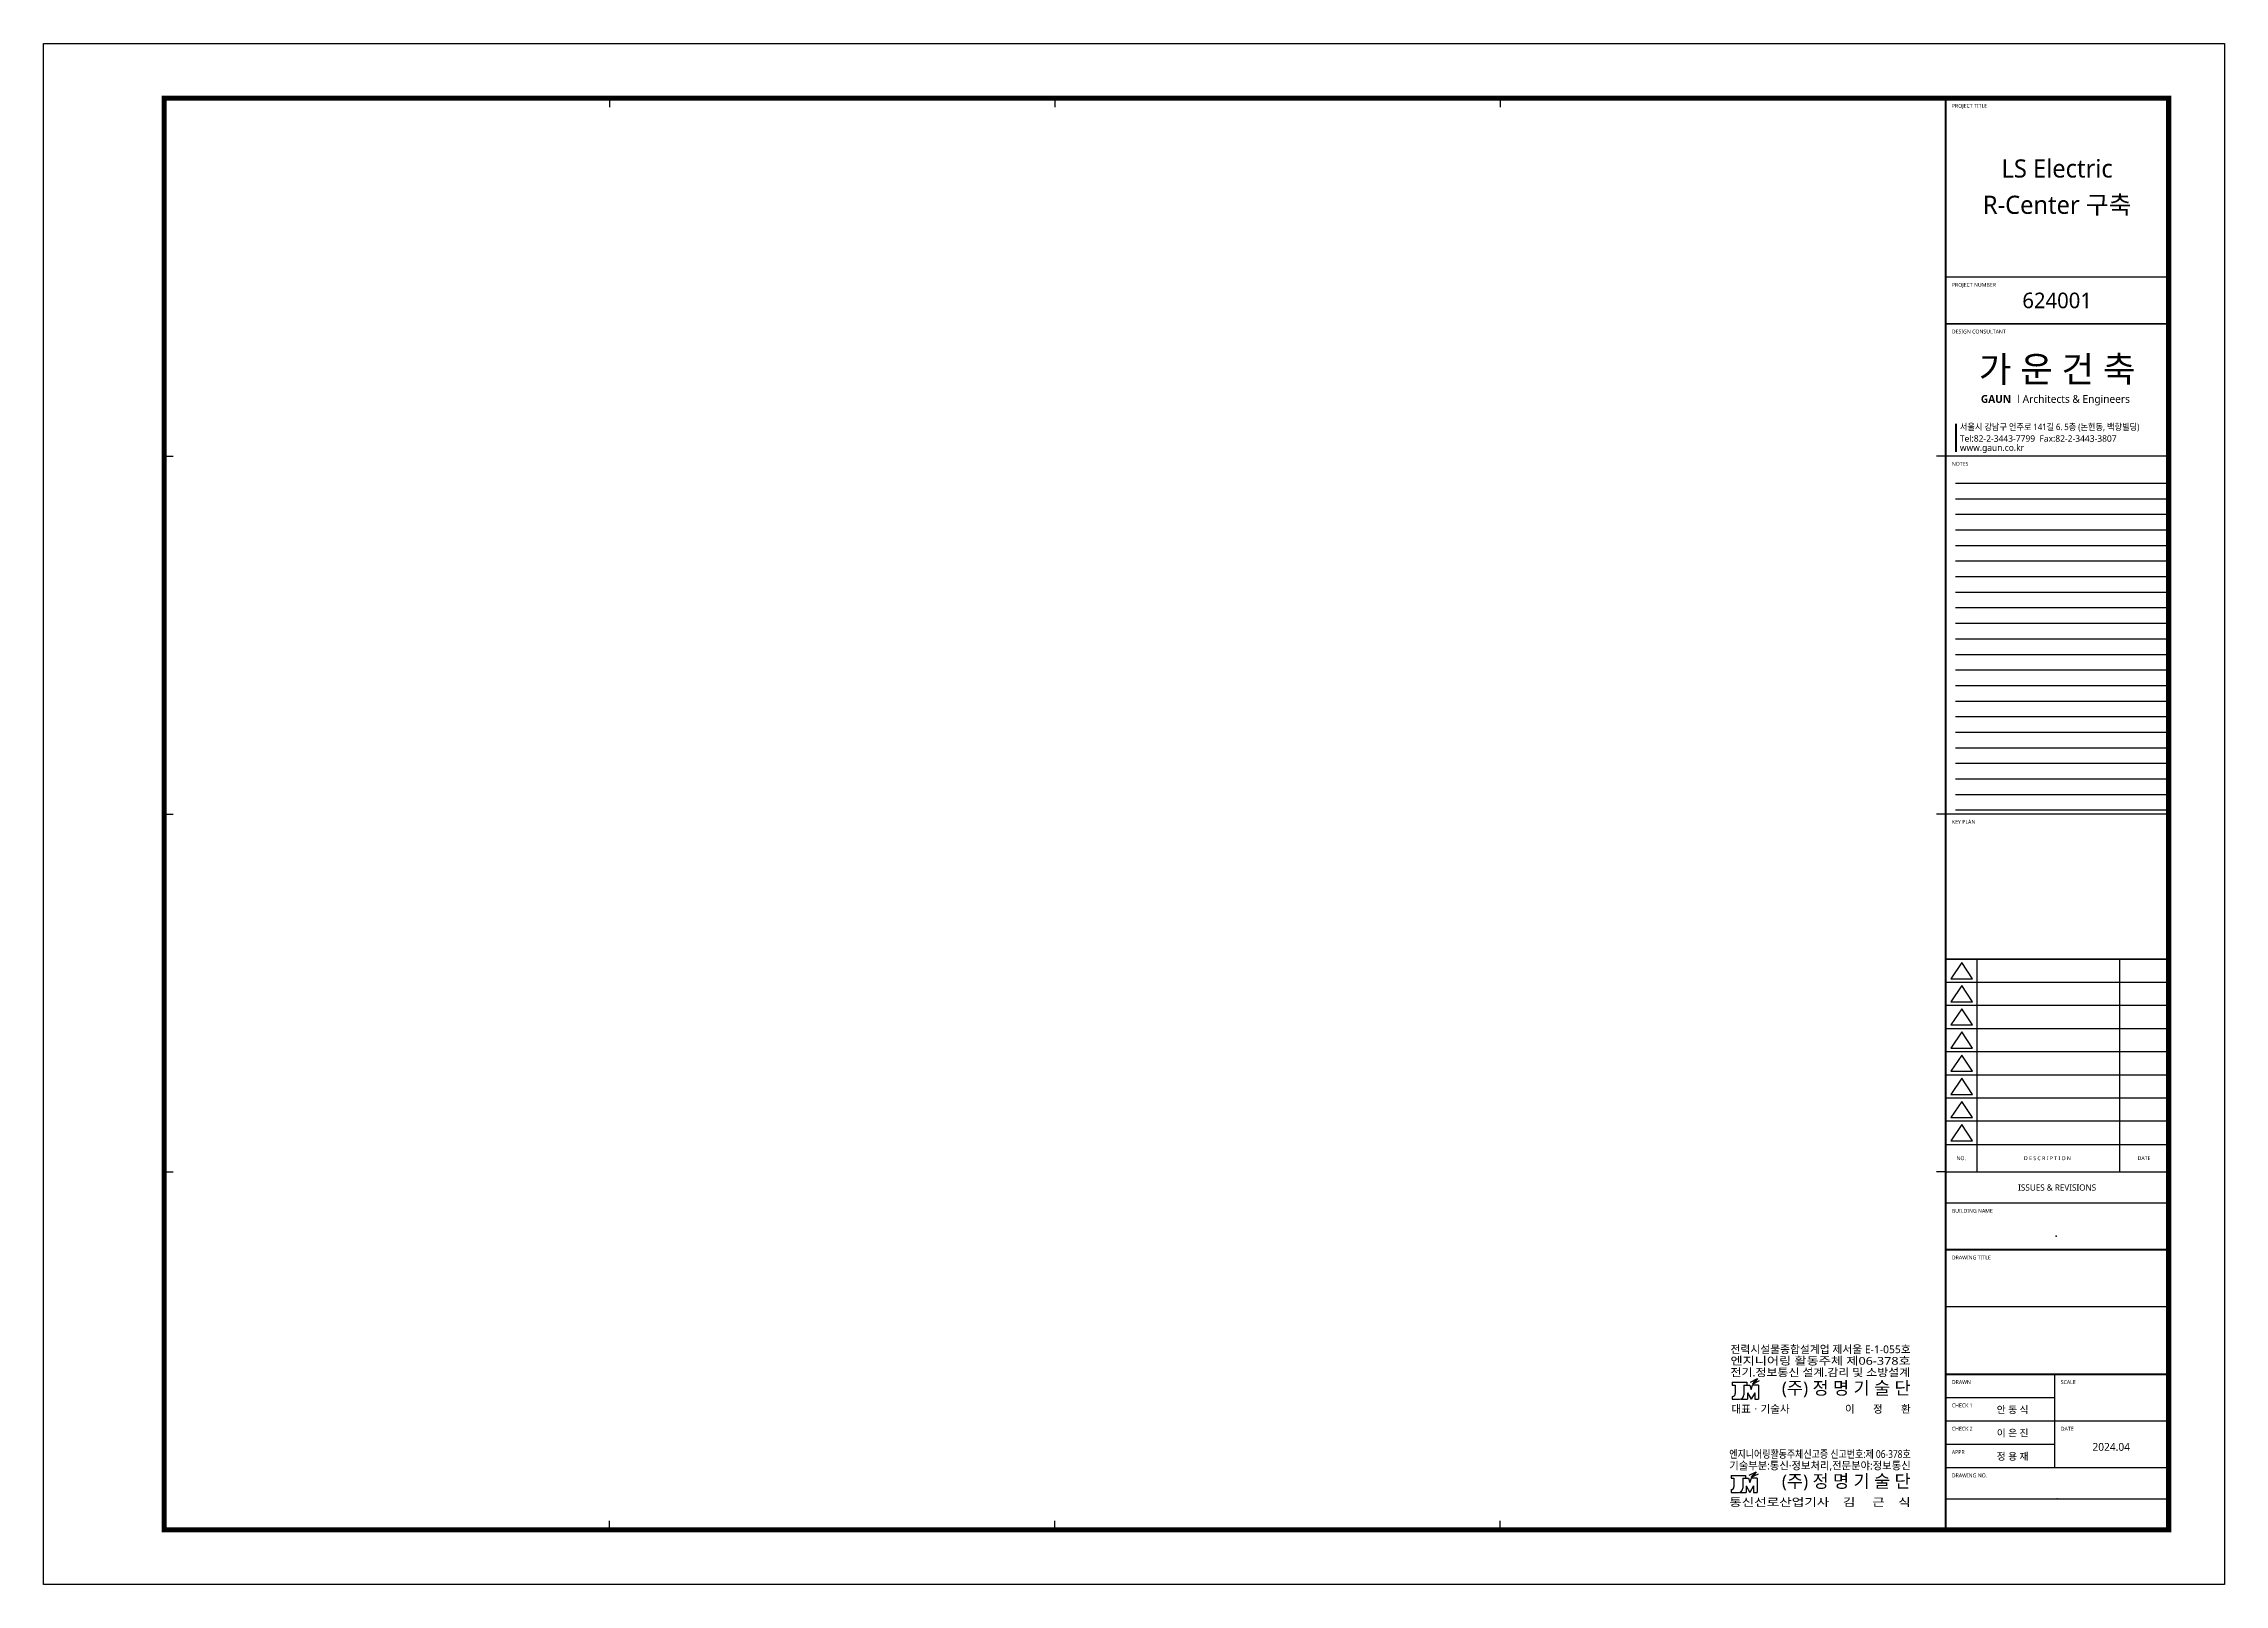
# Model space of a CAD drawing. Header units: millimetres. Extents: x 0 to 168200, y 0 to 118800.
import ezdxf
from ezdxf.enums import TextEntityAlignment as Align

# ---------------------------------------------------------------- set-up
doc = ezdxf.new("R2010")
doc.units = ezdxf.units.MM
doc.layers.get('Defpoints').update_dxf_attribs({"color": 134})
doc.layers.add('SHT', color=5, linetype='Continuous')
doc.layers.add('XR-SHEET(통신)$0$WD', color=6, linetype='Continuous')
doc.styles.add('GHS', font='malgun_0.ttf')
doc.styles.add('XR-SHEET$0$XR-SHEET$0$XR-SHEET$0$맑은고딕', font='malgun.ttf')
doc.styles.add('XR-SHEET$0$XR-SHEET$0$XREF-Form$0$맑은고딕', font='malgun.ttf')
doc.styles.add('XR-SHEET$0$XR-SHEET$0$XREF-Form$0$맑은고딕B', font='malgunbd.ttf')

msp = doc.modelspace()

# ---------------------------------------------------------------- linework, layer by layer
at = {"layer": 'Defpoints', "linetype": 'Continuous', "ltscale": 2}
for p, q in [((146700, 21417), (163900, 21417)), ((146700, 6600), (163900, 6600))]:
    msp.add_line(p, q, dxfattribs=at)
for points in [[(147457, 84911), (163900, 84911)], [(147457, 84911), (163900, 84911)], [(147457, 83711), (163900, 83711)], [(147457, 83711), (163900, 83711)], [(147457, 82511), (163900, 82511)], [(147457, 82511), (163900, 82511)], [(147457, 81311), (163900, 81311)], [(147457, 81311), (163900, 81311)], [(147457, 80111), (163900, 80111)], [(147457, 80111), (163900, 80111)], [(147457, 78911), (163900, 78911)], [(147457, 78911), (163900, 78911)], [(147457, 77711), (163900, 77711)], [(147457, 77711), (163900, 77711)], [(147457, 76511), (163900, 76511)], [(147457, 76511), (163900, 76511)], [(147457, 75311), (163900, 75311)], [(147457, 75311), (163900, 75311)], [(147457, 74111), (163900, 74111)], [(147457, 74111), (163900, 74111)], [(147457, 72911), (163900, 72911)], [(147457, 72911), (163900, 72911)], [(147457, 71711), (163900, 71711)], [(147457, 71711), (163900, 71711)], [(147457, 70511), (163900, 70511)], [(147457, 70511), (163900, 70511)], [(147457, 69311), (163900, 69311)], [(147457, 69311), (163900, 69311)], [(147457, 68111), (163900, 68111)], [(147457, 68111), (163900, 68111)], [(147457, 66911), (163900, 66911)], [(147457, 66911), (163900, 66911)], [(147457, 65711), (163900, 65711)], [(147457, 65711), (163900, 65711)], [(147457, 64511), (163900, 64511)], [(147457, 64511), (163900, 64511)], [(147457, 63311), (163900, 63311)], [(147457, 63311), (163900, 63311)], [(147457, 62111), (163900, 62111)], [(147457, 62111), (163900, 62111)], [(147457, 60911), (163900, 60911)], [(147457, 60911), (163900, 60911)], [(147457, 59711), (163900, 59711)]]:
    msp.add_lwpolyline(points, dxfattribs=at)
for p in [(155200, 21417, -2754), (155200, 6600, -2754)]:
    msp.add_point(p, dxfattribs=at)
at = {"layer": 'SHT', "color": 171}
for p, q in [((43650, 114600), (43650, 113900)), ((78000, 114600), (78000, 113900)), ((112350, 114600), (112350, 113900)), ((9300, 87000), (10000, 87000)), ((146700, 87000), (146000, 87000)), ((9300, 59400), (10000, 59400)), ((146700, 59400), (146000, 59400)), ((9300, 31800), (10000, 31800)), ((146700, 31800), (146000, 31800)), ((43650, 4200), (43650, 4900)), ((78000, 4200), (78000, 4900)), ((112350, 4200), (112350, 4900))]:
    msp.add_line(p, q, dxfattribs=at)
at = {"layer": 'SHT'}
for p, q in [((163900, 59400), (146700, 59400)), ((163900, 48198), (146700, 48198)), ((149100, 48198), (149100, 31800)), ((160100, 48198), (160100, 31800)), ((163900, 46413), (146700, 46413)), ((163900, 44628), (146700, 44628)), ((163900, 42844), (146700, 42844)), ((163900, 41059), (146700, 41059)), ((163900, 39274), (146700, 39274)), ((163900, 37489), (146700, 37489)), ((163900, 35705), (146700, 35705)), ((146700, 33920), (163900, 33920)), ((146700, 31800), (163900, 31800)), ((146700, 25800), (163900, 25800)), ((155100, 16200), (155100, 9000)), ((146700, 14400), (155100, 14400)), ((146700, 12600), (163900, 12600)), ((146700, 10800), (155100, 10800)), ((146700, 9000), (163900, 9000))]:
    msp.add_line(p, q, dxfattribs=at)
msp.add_lwpolyline([(0, 118800), (168200, 118800), (168200, 0), (0, 0)], close=True, dxfattribs=at)
at = {"layer": 'SHT', "const_width": 400}
msp.add_lwpolyline([(9300, 114600), (163900, 114600), (163900, 4200), (9300, 4200)], close=True, dxfattribs=at)
at = {"layer": 'SHT'}
for points, const_width in [([(146700, 114600), (146700, 4200)], 160), ([(146700, 100800), (163900, 100800)], 114), ([(146700, 97200), (163900, 97200)], 114), ([(146700, 87000), (163900, 87000)], 114), ([(146700, 48198), (163900, 48198)], 114), ([(146700, 29400), (163900, 29400)], 114), ([(146700, 25800), (163900, 25800)], 160), ([(146700, 25800), (163900, 25800)], 140), ([(146700, 16200), (163900, 16200)], 160)]:
    msp.add_lwpolyline(points, dxfattribs=dict(at, const_width=const_width))
at = {"layer": 'SHT', "color": 7, "const_width": 140}
msp.add_lwpolyline([(147500, 89500), (147500, 87300)], dxfattribs=at)
at = {"layer": 'SHT', "linetype": 'Continuous', "ltscale": 2}
msp.add_lwpolyline([(147457, 59711), (163900, 59711)], dxfattribs=at)
at = {"layer": 'SHT', "linetype": 'Continuous', "flags": 128}
for points in [[(147937, 47949), (147097, 46700), (148777, 46700)], [(147937, 46165), (147097, 44915), (148777, 44915)], [(147937, 44380), (147097, 43131), (148777, 43131)], [(147937, 42595), (147097, 41346), (148777, 41346)], [(147937, 40810), (147097, 39561), (148777, 39561)], [(147937, 39026), (147097, 37776), (148777, 37776)], [(147937, 37241), (147097, 35992), (148777, 35992)], [(147937, 35456), (147097, 34207), (148777, 34207)]]:
    msp.add_lwpolyline(points, close=True, dxfattribs=at)
at = {"layer": 'SHT'}
for p in [(155226, 26855), (155300, 6600, -2754)]:
    msp.add_point(p, dxfattribs=at)
at = {"layer": 'XR-SHEET(통신)$0$WD', "color": 4}
for p, q in [((130248, 15590), (130248, 15367)), ((130248, 15590), (131366, 15590)), ((130248, 15367), (130472, 15367)), ((130472, 15367), (130472, 14705)), ((131142, 15367), (131142, 14605)), ((131142, 15367), (131589, 15367)), ((131366, 15590), (131366, 15367)), ((131589, 15367), (131701, 15032)), ((131641, 15594), (132187, 15864)), ((131701, 15032), (131812, 15367)), ((132077, 15810), (131805, 15443)), ((131805, 15443), (132351, 15713)), ((131805, 15443), (131956, 15552)), ((132259, 15367), (131812, 15367)), ((131833, 15480), (131983, 15589)), ((131861, 15518), (132011, 15626)), ((131879, 15479), (131928, 15515)), ((131888, 15555), (132038, 15664)), ((132187, 15864), (131915, 15497)), ((131916, 15592), (132066, 15701)), ((131943, 15629), (132093, 15738)), ((131971, 15667), (132121, 15775)), ((131999, 15704), (132149, 15813)), ((132026, 15741), (132176, 15850)), ((132054, 15778), (132141, 15842)), ((132259, 15367), (132259, 14270)), ((130248, 14493), (130248, 14270)), ((130248, 14493), (130260, 14493)), ((130248, 14270), (130807, 14270)), ((130903, 14284), (130903, 14270)), ((130903, 14270), (131421, 14270)), ((131421, 14780), (131701, 14270)), ((131421, 14780), (131421, 14270)), ((131980, 14780), (131701, 14270)), ((131980, 14780), (131980, 14270)), ((131980, 14270), (132259, 14270)), ((131545, 8409), (132092, 8679)), ((131982, 8625), (131710, 8257)), ((131710, 8257), (132256, 8527)), ((131765, 8332), (131915, 8441)), ((131793, 8369), (131943, 8478)), ((132092, 8679), (131819, 8311)), ((131820, 8407), (131971, 8515)), ((131848, 8444), (131998, 8553)), ((131876, 8481), (132026, 8590)), ((131903, 8518), (132053, 8627)), ((131931, 8556), (132081, 8664)), ((131958, 8593), (132046, 8656)), ((130153, 8405), (130153, 8181)), ((130153, 8405), (131270, 8405)), ((130153, 8181), (130377, 8181)), ((130153, 7308), (130153, 7084)), ((130153, 7308), (130164, 7308)), ((130153, 7084), (130712, 7084)), ((130377, 8181), (130377, 7520)), ((130808, 7098), (130808, 7084)), ((130808, 7084), (131326, 7084)), ((131047, 8181), (131047, 7419)), ((131047, 8181), (131494, 8181)), ((131270, 8405), (131270, 8181)), ((131326, 7595), (131605, 7084)), ((131326, 7595), (131326, 7084)), ((131494, 8181), (131605, 7846)), ((131605, 7846), (131717, 8181)), ((131885, 7595), (131605, 7084)), ((131710, 8257), (131860, 8366)), ((132164, 8181), (131717, 8181)), ((131738, 8295), (131888, 8404)), ((131784, 8294), (131833, 8329)), ((131885, 7595), (131885, 7084)), ((131885, 7084), (132164, 7084)), ((132164, 8181), (132164, 7084))]:
    msp.add_line(p, q, dxfattribs=at)
for centre, radius in [((130260, 14705), 212), ((130807, 14605), 335), ((130164, 7520), 212), ((130712, 7419), 335)]:
    msp.add_arc(centre, radius, 270, 0, dxfattribs=at)

# ---------------------------------------------------------------- texts
at = {"layer": 'SHT', "color": 9, "style": 'XR-SHEET$0$XR-SHEET$0$XREF-Form$0$맑은고딕'}
for s, p in [('PROJECT TITLE', (147180, 114000)), ('PROJECT NUMBER', (147180, 100200)), ('DESIGN CONSULTANT', (147180, 96600)), ('NOTES', (147180, 86400)), ('KEY PLAN', (147180, 58800)), ('BUILDING NAME', (147180, 28800)), ('DRAWING TITLE', (147180, 25200)), ('DRAWN', (147180, 15600)), ('SCALE', (155580, 15600)), ('CHECK 1', (147180, 13800)), ('CHECK 2', (147180, 12000)), ('DATE', (155580, 12000)), ('APPR', (147180, 10200)), ('DRAWING NO.', (147180, 8400))]:
    msp.add_text(s, height=300, dxfattribs=at).set_placement(p, align=Align.MIDDLE_LEFT)
at = {"layer": 'SHT', "color": 3}
for s, height, style, p in [('LS Electric', 1400, 'XR-SHEET$0$XR-SHEET$0$XR-SHEET$0$맑은고딕', (155300, 109174)), ('R-Center 구축', 1400, 'XR-SHEET$0$XR-SHEET$0$XR-SHEET$0$맑은고딕', (155300, 106374)), ('GAUN ', 600, 'XR-SHEET$0$XR-SHEET$0$XREF-Form$0$맑은고딕B', (150686, 91400)), ('안 동 식', 540, 'XR-SHEET$0$XR-SHEET$0$XREF-Form$0$맑은고딕', (151865, 13467)), ('이 은 진', 540, 'XR-SHEET$0$XR-SHEET$0$XREF-Form$0$맑은고딕', (151865, 11667)), ('정 용 재', 540, 'XR-SHEET$0$XR-SHEET$0$XREF-Form$0$맑은고딕', (151865, 9867)), ('2024.04', 600, 'XR-SHEET$0$XR-SHEET$0$XREF-Form$0$맑은고딕', (159471, 10601))]:
    msp.add_text(s, height=height, dxfattribs=dict(at, style=style)).set_placement(p, align=Align.MIDDLE_CENTER)
at = {"layer": 'SHT', "style": 'XR-SHEET$0$XR-SHEET$0$XR-SHEET$0$맑은고딕'}
msp.add_text('624001', height=1200, dxfattribs=at).set_placement((155300, 99000), align=Align.MIDDLE_CENTER)
at = {"layer": 'SHT', "color": 2, "style": 'XR-SHEET$0$XR-SHEET$0$XREF-Form$0$맑은고딕B'}
msp.add_text('가 운 건 축', height=2000, dxfattribs=at).set_placement((155300, 93700), align=Align.MIDDLE_CENTER)
at = {"layer": 'SHT', "color": 7, "style": 'XR-SHEET$0$XR-SHEET$0$XREF-Form$0$맑은고딕'}
msp.add_text('l Architects & Engineers', height=600, dxfattribs=at).set_placement((156577, 91400), align=Align.MIDDLE_CENTER)
at = {"layer": 'SHT', "color": 7, "style": 'XR-SHEET$0$XR-SHEET$0$XREF-Form$0$맑은고딕', "width": 0.9}
msp.add_text('서울시 강남구 언주로 141길 6. 5층 (논현동, 백향빌딩)', height=500, dxfattribs=at).set_placement((147800, 89250), align=Align.MIDDLE_LEFT)
at = {"layer": 'SHT', "color": 7, "style": 'XR-SHEET$0$XR-SHEET$0$XREF-Form$0$맑은고딕'}
for s, p in [('Tel:82-2-3443-7799  Fax:82-2-3443-3807', (147800, 88350)), ('www.gaun.co.kr', (147800, 87650))]:
    msp.add_text(s, height=500, dxfattribs=at).set_placement(p, align=Align.MIDDLE_LEFT)
at = {"layer": 'SHT', "color": 9, "style": 'XR-SHEET$0$XR-SHEET$0$XREF-Form$0$맑은고딕'}
for s, height, p in [('NO.', 300, (147900, 32860)), ('D E S C R I P T I O N ', 300, (154600, 32860)), ('DATE', 300, (162000, 32860)), ('ISSUES & REVISIONS', 480, (155300, 30600))]:
    msp.add_text(s, height=height, dxfattribs=at).set_placement(p, align=Align.MIDDLE_CENTER)
at = {"layer": 'XR-SHEET(통신)$0$WD', "color": 4, "style": 'GHS'}
for s, width, p, p2 in [('전력시설물종합설계업 제서울 E-1-055호', 0.91927, (130104, 17826), (144006, 17826)), ('엔지니어링 활동주체 제06-378호', 1.128043, (130104, 16936), (144006, 16936)), ('전기.정보통신 설계.감리 및 소방설계', 1.013777, (130104, 16045), (143963, 16045)), ('엔지니어링활동주체신고증 신고번호:제 06-378호', 0.764554, (130009, 9750), (144006, 9750)), ('기술부분:통신·정보처리,전문분야:정보통신', 0.894617, (130009, 8859), (144006, 8859)), ('통신선로산업기사    김     근    식', 1.084493, (130009, 6039), (144006, 6039))]:
    msp.add_text(s, height=595.76, dxfattribs=dict(at, width=width)).set_placement(p, p2, align=Align.FIT)
for s, height, p in [('(주) 정 명 기 술 단', 992.94, (144006, 14644)), ('이       정       환', 595.76, (144006, 13225)), ('(주) 정 명 기 술 단', 992.94, (144006, 7459))]:
    msp.add_text(s, height=height, dxfattribs=at).set_placement(p, align=Align.RIGHT)
msp.add_text('대표ㆍ기술사 ', height=595.8, dxfattribs=at).set_placement((130182, 13225))

doc.saveas('drawing.dxf')
